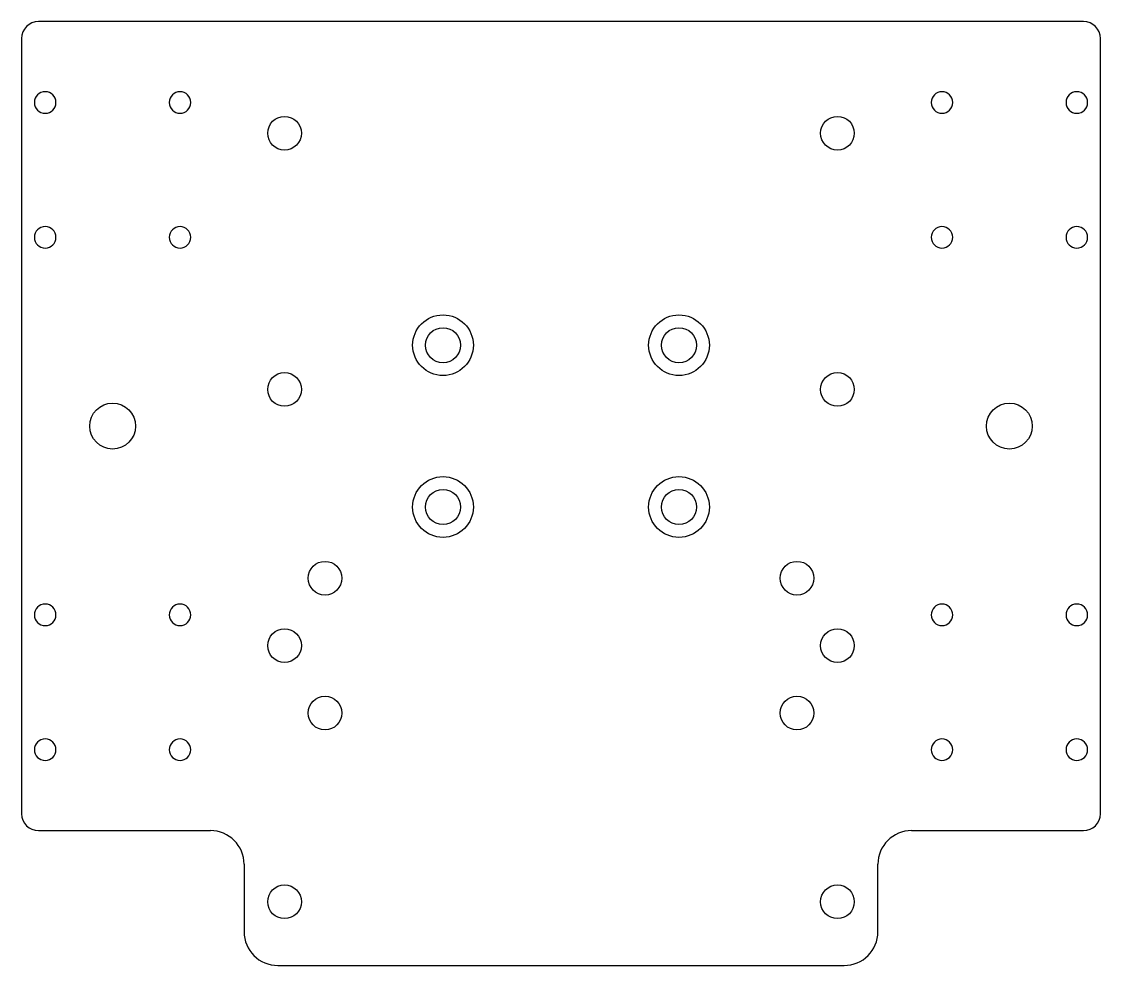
# Model space of a CAD drawing. Header units: millimetres. Extents: x 149 to 309, y 597 to 737.
import ezdxf

# ---------------------------------------------------------------- set-up
doc = ezdxf.new("R2010")
doc.units = ezdxf.units.MM
doc.layers.get('0').update_dxf_attribs({"linetype": 'CONTINUOUS'})

msp = doc.modelspace()

# ---------------------------------------------------------------- linework, layer by layer
for p, q in [((307, 737.26, 0), (152, 737.26, 0)), ((149.5, 734.76, 0), (149.5, 619.76, 0)), ((309.5, 619.76, 0), (309.5, 734.76, 0)), ((152, 617.26, 0), (177.5, 617.26, 0)), ((281.5, 617.26, 0), (307, 617.26, 0)), ((182.5, 612.26, 0), (182.5, 602.26, 0)), ((276.5, 602.26, 0), (276.5, 612.26, 0)), ((187.5, 597.26, 0), (271.5, 597.26, 0))]:
    msp.add_line(p, q)
at = {"extrusion": (-1.22573e-16, 1.04106e-22, -1)}
for centre in [(-153, 725.26, 0), (-173, 725.26, 0), (-286, 725.26, 0), (-306, 725.26, 0), (-153, 705.26, 0), (-173, 705.26, 0), (-286, 705.26, 0), (-306, 705.26, 0), (-153, 649.26, 0), (-173, 649.26, 0), (-286, 649.26, 0), (-306, 649.26, 0), (-153, 629.26, 0), (-173, 629.26, 0), (-286, 629.26, 0), (-306, 629.26, 0)]:
    msp.add_circle(centre, 1.6, dxfattribs=at)
for centre, radius in [((188.5, 720.7, 0), 2.5), ((270.5, 720.7, 0), 2.5), ((212, 689.26, 0), 4.5), ((247, 689.26, 0), 4.5), ((212, 689.26), 2.6), ((247, 689.26), 2.6), ((188.5, 682.7, 0), 2.5), ((270.5, 682.7, 0), 2.5), ((163, 677.26, 0), 3.4), ((296, 677.26, 0), 3.4), ((212, 665.26, 0), 4.5), ((247, 665.26, 0), 4.5), ((212, 665.26), 2.6), ((247, 665.26), 2.6), ((194.5, 654.7, 0), 2.5), ((264.5, 654.7, 0), 2.5), ((188.5, 644.7, 0), 2.5), ((270.5, 644.7, 0), 2.5), ((194.5, 634.7, 0), 2.5), ((264.5, 634.7, 0), 2.5), ((188.5, 606.7, 0), 2.5), ((270.5, 606.7, 0), 2.5)]:
    msp.add_circle(centre, radius)
for centre, radius, start, end in [((152, 734.76, 0), 2.5, 90, 180), ((307, 734.76, 0), 2.5, 0, 90), ((152, 619.76, 0), 2.5, 180, 270), ((307, 619.76, 0), 2.5, -90, 0), ((177.5, 612.26, 0), 5, 0, 90), ((281.5, 612.26, 0), 5, 90, 180), ((187.5, 602.26, 0), 5, 180, 270), ((271.5, 602.26, 0), 5, -90, 0)]:
    msp.add_arc(centre, radius, start, end)

doc.saveas('drawing.dxf')
